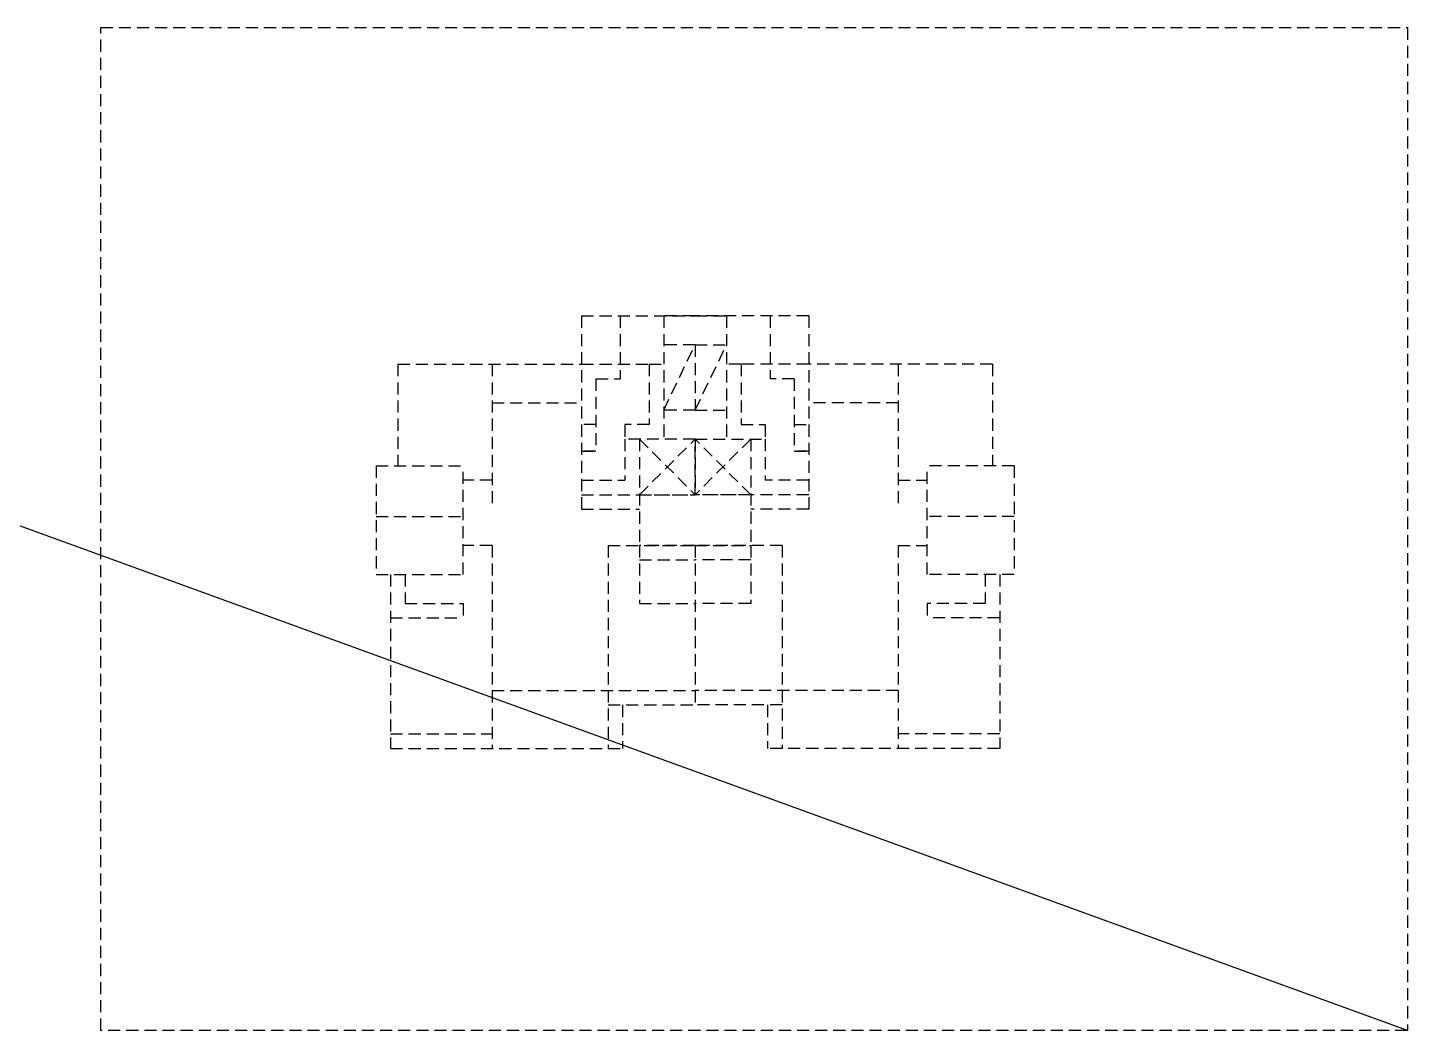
# Model space of a CAD drawing. Extents: x 3694 to 117786, y 20013 to 108631.
# Drawn here: x 60704 to 117786, y 67132 to 108631 of the extents above; entities that cross this region are included whole.
import ezdxf

# ---------------------------------------------------------------- set-up
doc = ezdxf.new("R2010")
doc.units = 0
doc.header["$LTSCALE"] = 1000
doc.header["$MEASUREMENT"] = 0
doc.linetypes.add('DASHED', pattern=[0.75, 0.5, -0.25])
doc.layers.add('铺地', color=251, linetype='Continuous')

msp = doc.modelspace()

# ---------------------------------------------------------------- linework, layer by layer
at = {"color": 1, "linetype": 'DASHED'}
for p, q in [((83618, 96701), (83618, 88701)), ((83618, 96701), (88318, 96701)), ((85218, 96701), (85218, 94101)), ((87018, 96701), (87018, 91601)), ((88318, 96701), (87018, 96701)), ((93018, 96701), (88318, 96701)), ((88318, 96701), (89618, 96701)), ((89618, 96701), (89618, 91601)), ((91418, 96701), (91418, 94101)), ((93018, 96701), (93018, 88701)), ((88318, 95501), (87018, 95501)), ((87018, 92801), (88318, 95501)), ((88318, 95501), (88318, 92801)), ((88318, 95501), (89618, 95501)), ((88318, 95501), (88318, 92801)), ((88318, 92801), (89618, 95501)), ((76018, 94701), (76018, 90501)), ((76018, 94701), (83618, 94701)), ((79918, 94701), (79918, 88701)), ((83618, 94701), (86418, 94701)), ((86418, 94701), (87018, 94701)), ((90218, 94701), (89618, 94701)), ((93018, 94701), (90218, 94701)), ((100618, 94701), (93018, 94701)), ((96718, 94701), (96718, 88701)), ((100618, 94701), (100618, 90501)), ((79918, 93101), (83618, 93101)), ((96718, 93101), (93018, 93101)), ((88318, 92801), (87018, 92801)), ((88318, 92801), (89618, 92801)), ((84218, 92201), (83618, 92201)), ((85418, 92201), (85418, 91601)), ((91218, 92201), (91218, 91601)), ((92418, 92201), (93018, 92201)), ((88318, 91601), (85418, 91601)), ((86018, 91601), (86018, 87201)), ((86018, 91601), (86018, 89301)), ((86018, 89301), (88318, 91601)), ((86018, 91601), (88318, 89301)), ((88318, 89301), (88318, 91601)), ((88318, 91601), (88318, 89301)), ((88318, 89301), (88318, 91601)), ((88318, 89301), (88318, 91601)), ((88318, 91601), (88318, 89301)), ((88318, 89301), (88318, 91601)), ((88318, 91601), (91218, 91601)), ((90618, 89301), (88318, 91601)), ((90618, 91601), (88318, 89301)), ((90618, 91601), (90618, 87201)), ((90618, 91601), (90618, 89301)), ((75118, 90501), (75118, 86001)), ((75118, 90501), (78718, 90501)), ((78718, 86001), (78718, 90501)), ((101518, 90501), (97918, 90501)), ((97918, 86001), (97918, 90501)), ((101518, 90501), (101518, 86001)), ((79918, 89901), (78718, 89901)), ((96718, 89901), (97918, 89901)), ((83618, 89301), (88318, 89301)), ((86018, 89301), (88318, 89301)), ((90618, 89301), (88318, 89301)), ((93018, 89301), (88318, 89301)), ((75118, 88401), (78718, 88401)), ((101518, 88401), (97918, 88401)), ((79918, 87201), (78718, 87201)), ((79918, 87201), (79918, 78801)), ((84718, 87201), (88318, 87201)), ((84718, 87201), (84718, 78801)), ((86018, 87201), (86018, 84801)), ((88318, 87201), (88318, 80601)), ((91918, 87201), (88318, 87201)), ((88318, 87201), (88318, 80601)), ((90618, 87201), (90618, 84801)), ((91918, 87201), (91918, 78801)), ((96718, 87201), (96718, 78801)), ((96718, 87201), (97918, 87201)), ((86018, 86601), (88318, 86601)), ((90618, 86601), (88318, 86601)), ((75118, 86001), (78718, 86001)), ((75718, 86001), (75718, 78801)), ((101518, 86001), (97918, 86001)), ((100918, 86001), (100918, 78801)), ((78718, 84801), (78718, 84201)), ((86018, 84801), (88318, 84801)), ((90618, 84801), (88318, 84801)), ((97918, 84801), (97918, 84201)), ((75718, 84201), (78718, 84201)), ((100918, 84201), (97918, 84201)), ((79918, 81201), (88318, 81201)), ((96718, 81201), (88318, 81201)), ((84718, 80601), (88318, 80601)), ((85318, 80601), (85318, 78801)), ((91918, 80601), (88318, 80601)), ((91318, 80601), (91318, 78801)), ((75718, 79401), (79918, 79401)), ((100918, 79401), (96718, 79401)), ((75718, 78801), (85318, 78801)), ((100918, 78801), (91318, 78801))]:
    msp.add_line(p, q, dxfattribs=at)
at = {"color": 8, "linetype": 'DASHED'}
for p, q in [((86418, 94701), (86418, 92201)), ((90218, 94701), (90218, 92201)), ((84218, 94101), (84218, 91101)), ((84218, 94101), (85218, 94101)), ((92418, 94101), (91418, 94101)), ((92418, 94101), (92418, 91101)), ((86418, 92201), (85418, 92201)), ((90218, 92201), (91218, 92201)), ((85418, 91601), (85418, 89901)), ((91218, 91601), (91218, 89901)), ((83618, 91101), (84218, 91101)), ((84218, 91101), (83618, 91101)), ((93018, 91101), (92418, 91101)), ((92418, 91101), (93018, 91101)), ((83618, 89901), (85418, 89901)), ((93018, 89901), (91218, 89901)), ((83618, 88701), (86018, 88701)), ((93018, 88701), (90618, 88701)), ((88318, 87201), (86018, 87201)), ((88318, 87201), (90618, 87201)), ((76318, 86001), (76318, 84801)), ((100318, 86001), (100318, 84801)), ((76318, 84801), (78718, 84801)), ((100318, 84801), (97918, 84801))]:
    msp.add_line(p, q, dxfattribs=at)
at = {"color": 1, "linetype": 'DASHED'}
msp.add_lwpolyline([(63731, 108631), (117786, 108631), (117786, 67132), (63731, 67132)], close=True, dxfattribs=at)
at = {"layer": '铺地'}
msp.add_line((117786, 67132), (3694, 108631), dxfattribs=at)

doc.saveas('drawing.dxf')
